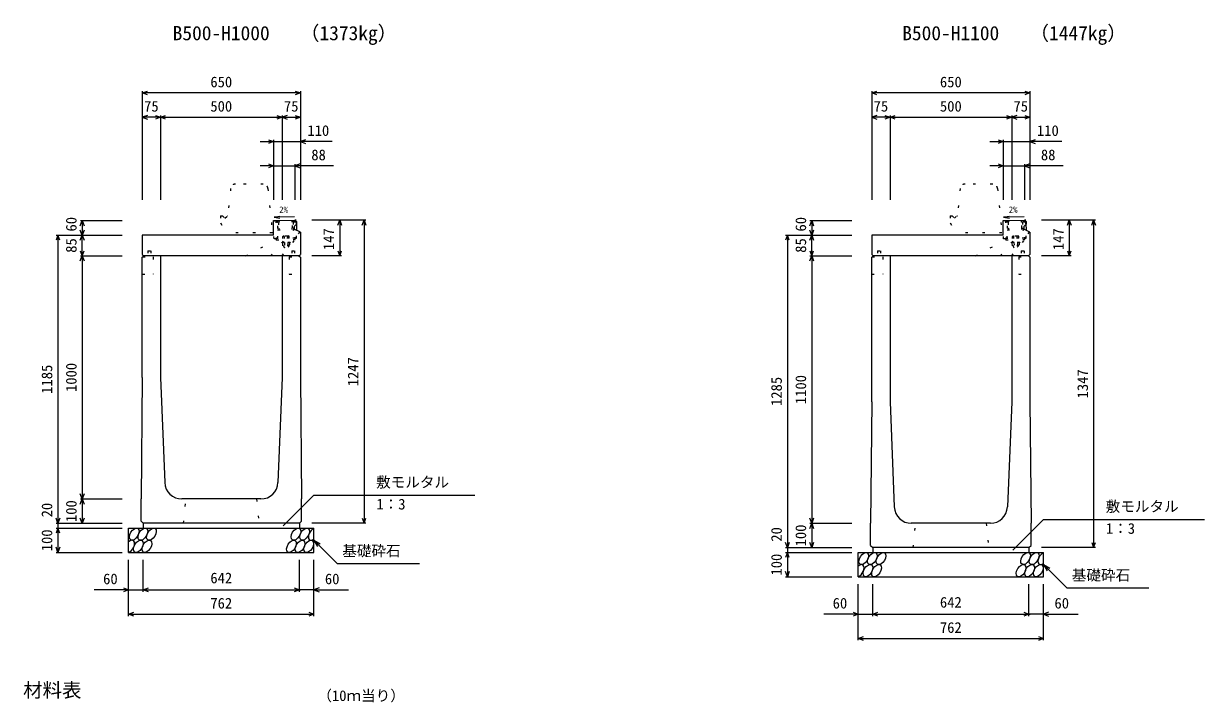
# Model space of a CAD drawing. Units: millimetres, scale not verified. Extents: x -12600 to 12600, y -5940 to 5940.
# Drawn here: x 1887 to 6742, y -2795 to -3 of the extents above; entities that cross this region are included whole.
import ezdxf
from ezdxf.enums import TextEntityAlignment as Align

# ---------------------------------------------------------------- set-up
doc = ezdxf.new("R2010")
doc.units = ezdxf.units.MM
doc.header["$LTSCALE"] = 40
doc.linetypes.add('DOTTED', pattern=[1.75, 0.25, -1.5])
for name, color, linetype, lineweight in [('0-0_DIM', 7, 'Continuous', 25), ('0-2_HATCH', 6, 'Continuous', 25), ('0-5_OUTLINE', 3, 'Continuous', 25), ('0-6_OUTLINE2', 4, 'DOTTED', 25), ('0-7_TXT', 7, 'Continuous', 25)]:
    doc.layers.add(name, color=color, linetype=linetype, lineweight=lineweight)
doc.styles.add('ＭＳ ゴシック', font='')
doc.styles.get('ＭＳ ゴシック').set_extended_font_data('MS Gothic')

msp = doc.modelspace()

# ---------------------------------------------------------------- linework, layer by layer
at = {"layer": '0-0_DIM'}
for p, q in [((2375, -281.04), (2375, -728.54)), ((3025, -288.54), (2375, -288.54)), ((3025, -281.04), (3025, -728.54)), ((5375, -281.04), (5375, -728.54)), ((6025, -288.54), (5375, -288.54)), ((6025, -281.04), (6025, -728.54)), ((2450, -381.04), (2450, -728.54)), ((2950, -381.04), (2950, -728.54)), ((5450, -381.04), (5450, -728.54)), ((5950, -381.04), (5950, -728.54)), ((2450, -388.54), (2375, -388.54)), ((2450, -388.54), (2950, -388.54)), ((2950, -388.54), (3025, -388.54)), ((5450, -388.54), (5375, -388.54)), ((5450, -388.54), (5950, -388.54)), ((5950, -388.54), (6025, -388.54)), ((2915, -481.04), (2915, -728.54)), ((5915, -481.04), (5915, -728.54)), ((2860, -488.54), (2915, -488.54)), ((2915, -488.54), (3025, -488.54)), ((3156.52, -488.54), (3025, -488.54)), ((5860, -488.54), (5915, -488.54)), ((5915, -488.54), (6025, -488.54)), ((6156.52, -488.54), (6025, -488.54)), ((3003, -581.04), (3003, -728.54)), ((6003, -581.04), (6003, -728.54)), ((2915, -588.54), (2860, -588.54)), ((2915, -588.54), (3003, -588.54)), ((3161.78, -588.54), (3003, -588.54)), ((5915, -588.54), (5860, -588.54)), ((5915, -588.54), (6003, -588.54)), ((6161.78, -588.54), (6003, -588.54)), ((2120.5, -813.54), (2293, -813.54)), ((2128, -813.54), (2128, -873.54)), ((3294.5, -811.54), (3072, -811.54)), ((3187, -811.54), (3187, -958.54)), ((3287, -811.54), (3287, -2058.54)), ((5120.5, -813.54), (5293, -813.54)), ((5128, -813.54), (5128, -873.54)), ((6294.5, -811.54), (6072, -811.54)), ((6187, -811.54), (6187, -958.54)), ((6287, -811.54), (6287, -2158.54)), ((2020.5, -873.54), (2293, -873.54)), ((2028, -873.54), (2028, -2058.54)), ((2128, -958.54), (2128, -873.54)), ((5020.5, -873.54), (5293, -873.54)), ((5028, -873.54), (5028, -2158.54)), ((5128, -958.54), (5128, -873.54)), ((2120.5, -958.54), (2293, -958.54)), ((2128, -958.54), (2128, -1958.54)), ((3194.5, -958.54), (3072, -958.54)), ((5120.5, -958.54), (5293, -958.54)), ((5128, -958.54), (5128, -2058.54)), ((6194.5, -958.54), (6072, -958.54)), ((2120.5, -1958.54), (2293, -1958.54)), ((2128, -1958.54), (2128, -2058.54)), ((2954.77, -2069.35), (3081, -1943.11)), ((3081, -1943.11), (3742.46, -1943.11)), ((2020.5, -2058.54), (2293, -2058.54)), ((2020.5, -2078.54), (2293, -2078.54)), ((2028, -2058.54), (2028, -2078.54)), ((2028, -2078.54), (2028, -2178.54)), ((3294.5, -2058.54), (3072, -2058.54)), ((5120.5, -2058.54), (5293, -2058.54)), ((5128, -2058.54), (5128, -2158.54)), ((5954.77, -2169.35), (6081, -2043.11)), ((6081, -2043.11), (6742.46, -2043.11)), ((3081, -2128.54), (3176.76, -2224.29)), ((3081, -2128.54), (3106.98, -2143.54)), ((3081, -2128.54), (3096, -2154.52)), ((2020.5, -2178.54), (2293, -2178.54)), ((5020.5, -2158.54), (5293, -2158.54)), ((5020.5, -2178.54), (5293, -2178.54)), ((5028, -2158.54), (5028, -2178.54)), ((5028, -2178.54), (5028, -2278.54)), ((6294.5, -2158.54), (6072, -2158.54)), ((2319, -2439.9), (2319, -2208.54)), ((2379, -2339.9), (2379, -2208.54)), ((3021, -2339.9), (3021, -2208.54)), ((3081, -2439.9), (3081, -2208.54)), ((3176.76, -2224.29), (3514.31, -2224.29)), ((6081, -2228.54), (6176.76, -2324.29)), ((6081, -2228.54), (6106.98, -2243.54)), ((6081, -2228.54), (6096, -2254.52)), ((5020.5, -2278.54), (5293, -2278.54)), ((5319, -2539.9), (5319, -2308.54)), ((5379, -2439.9), (5379, -2308.54)), ((6021, -2439.9), (6021, -2308.54)), ((6081, -2539.9), (6081, -2308.54)), ((6176.76, -2324.29), (6514.31, -2324.29)), ((2319, -2332.4), (2177.21, -2332.4)), ((2319, -2332.4), (2379, -2332.4)), ((2384, -2332.4), (3026, -2332.4)), ((3081, -2332.4), (3021, -2332.4)), ((3081, -2332.4), (3222.79, -2332.4)), ((2319, -2432.4), (3081, -2432.4)), ((5319, -2432.4), (5177.21, -2432.4)), ((5319, -2432.4), (5379, -2432.4)), ((5384, -2432.4), (6026, -2432.4)), ((6081, -2432.4), (6021, -2432.4)), ((6081, -2432.4), (6222.79, -2432.4)), ((5319, -2532.4), (6081, -2532.4))]:
    msp.add_line(p, q, dxfattribs=at)
for points in [[(2396.14, -296.23), (2375, -288.54), (2396.14, -280.84)], [(3003.86, -280.84), (3025, -288.54), (3003.86, -296.23)], [(5396.14, -296.23), (5375, -288.54), (5396.14, -280.84)], [(6003.86, -280.84), (6025, -288.54), (6003.86, -296.23)], [(2396.14, -380.84), (2375, -388.54), (2396.14, -396.23)], [(2428.86, -380.84), (2450, -388.54), (2428.86, -396.23)], [(2471.14, -396.23), (2450, -388.54), (2471.14, -380.84)], [(2928.86, -380.84), (2950, -388.54), (2928.86, -396.23)], [(2971.14, -380.84), (2950, -388.54), (2971.14, -396.23)], [(3003.86, -380.84), (3025, -388.54), (3003.86, -396.23)], [(5396.14, -380.84), (5375, -388.54), (5396.14, -396.23)], [(5428.86, -380.84), (5450, -388.54), (5428.86, -396.23)], [(5471.14, -396.23), (5450, -388.54), (5471.14, -380.84)], [(5928.86, -380.84), (5950, -388.54), (5928.86, -396.23)], [(5971.14, -380.84), (5950, -388.54), (5971.14, -396.23)], [(6003.86, -380.84), (6025, -388.54), (6003.86, -396.23)], [(2893.86, -480.84), (2915, -488.54), (2893.86, -496.23)], [(3046.14, -480.84), (3025, -488.54), (3046.14, -496.23)], [(5893.86, -480.84), (5915, -488.54), (5893.86, -496.23)], [(6046.14, -480.84), (6025, -488.54), (6046.14, -496.23)], [(2893.86, -580.84), (2915, -588.54), (2893.86, -596.23)], [(3024.14, -580.84), (3003, -588.54), (3024.14, -596.23)], [(5893.86, -580.84), (5915, -588.54), (5893.86, -596.23)], [(6024.14, -580.84), (6003, -588.54), (6024.14, -596.23)], [(2120.3, -834.68), (2128, -813.54), (2135.7, -834.68)], [(3179.3, -832.68), (3187, -811.54), (3194.7, -832.68)], [(3279.3, -832.68), (3287, -811.54), (3294.7, -832.68)], [(5120.3, -834.68), (5128, -813.54), (5135.7, -834.68)], [(6179.3, -832.68), (6187, -811.54), (6194.7, -832.68)], [(6279.3, -832.68), (6287, -811.54), (6294.7, -832.68)], [(2035.7, -894.68), (2028, -873.54), (2020.3, -894.68)], [(2135.7, -852.39), (2128, -873.54), (2120.3, -852.39)], [(2120.3, -894.68), (2128, -873.54), (2135.7, -894.68)], [(5035.7, -894.68), (5028, -873.54), (5020.3, -894.68)], [(5135.7, -852.39), (5128, -873.54), (5120.3, -852.39)], [(5120.3, -894.68), (5128, -873.54), (5135.7, -894.68)], [(2120.3, -937.39), (2128, -958.54), (2135.7, -937.39)], [(2120.3, -979.68), (2128, -958.54), (2135.7, -979.68)], [(3179.3, -937.39), (3187, -958.54), (3194.7, -937.39)], [(5120.3, -937.39), (5128, -958.54), (5135.7, -937.39)], [(5120.3, -979.68), (5128, -958.54), (5135.7, -979.68)], [(6179.3, -937.39), (6187, -958.54), (6194.7, -937.39)], [(2135.7, -1937.39), (2128, -1958.54), (2120.3, -1937.39)], [(2120.3, -1979.68), (2128, -1958.54), (2135.7, -1979.68)], [(2035.7, -2037.39), (2028, -2058.54), (2020.3, -2037.39)], [(2135.7, -2037.39), (2128, -2058.54), (2120.3, -2037.39)], [(3279.3, -2037.39), (3287, -2058.54), (3294.7, -2037.39)], [(5135.7, -2037.39), (5128, -2058.54), (5120.3, -2037.39)], [(2035.7, -2099.68), (2028, -2078.54), (2020.3, -2099.68)], [(5120.3, -2079.68), (5128, -2058.54), (5135.7, -2079.68)], [(2035.7, -2157.39), (2028, -2178.54), (2020.3, -2157.39)], [(5035.7, -2137.39), (5028, -2158.54), (5020.3, -2137.39)], [(5035.7, -2199.68), (5028, -2178.54), (5020.3, -2199.68)], [(5135.7, -2137.39), (5128, -2158.54), (5120.3, -2137.39)], [(6279.3, -2137.39), (6287, -2158.54), (6294.7, -2137.39)], [(5035.7, -2257.39), (5028, -2278.54), (5020.3, -2257.39)], [(2297.86, -2324.71), (2319, -2332.4), (2297.86, -2340.1)], [(2400.14, -2340.1), (2379, -2332.4), (2400.14, -2324.71)], [(2999.86, -2324.71), (3021, -2332.4), (2999.86, -2340.1)], [(3102.14, -2324.71), (3081, -2332.4), (3102.14, -2340.1)], [(2340.14, -2440.1), (2319, -2432.4), (2340.14, -2424.71)], [(3059.86, -2424.71), (3081, -2432.4), (3059.86, -2440.1)], [(5297.86, -2424.71), (5319, -2432.4), (5297.86, -2440.1)], [(5400.14, -2440.1), (5379, -2432.4), (5400.14, -2424.71)], [(5999.86, -2424.71), (6021, -2432.4), (5999.86, -2440.1)], [(6102.14, -2424.71), (6081, -2432.4), (6102.14, -2440.1)], [(5340.14, -2540.1), (5319, -2532.4), (5340.14, -2524.71)], [(6059.86, -2524.71), (6081, -2532.4), (6059.86, -2540.1)]]:
    msp.add_lwpolyline(points, dxfattribs=at)
at = {"layer": '0-2_HATCH', "linetype": 'DOTTED'}
for p, q in [((3003.93, -891.72), (3002.28, -811.73)), ((6003.93, -891.72), (6002.28, -811.73)), ((2932.32, -887.19), (2931.46, -845.2)), ((2931.6, -852.2), (2996.59, -850.86)), ((2996.44, -843.86), (2997.31, -885.85)), ((3009.82, -886.6), (3009.14, -853.35)), ((5932.32, -887.19), (5931.46, -845.2)), ((5931.6, -852.2), (5996.59, -850.86)), ((5996.44, -843.86), (5997.31, -885.85)), ((6009.82, -886.6), (6009.14, -853.35)), ((2925.84, -888.32), (2916.84, -888.51)), ((3003.8, -885.72), (2925.82, -887.32)), ((2949.94, -902.83), (2982.93, -902.15)), ((2952.87, -916.77), (2952.61, -904.27)), ((2980.58, -916.2), (2952.87, -916.77)), ((2955.5, -877.34), (2953.04, -879.26)), ((2953.19, -886.76), (2953.04, -879.26)), ((2979.43, -886.22), (2953.19, -886.76)), ((2953.43, -878.91), (2955.5, -877.34)), ((2976.74, -876.9), (2955.5, -877.34)), ((2959.44, -886.63), (2959.28, -879.13)), ((2959.54, -904.13), (2959.8, -916.63)), ((2973.19, -886.35), (2973.03, -878.85)), ((2973.39, -903.85), (2973.65, -916.34)), ((2978.87, -878.39), (2976.74, -876.9)), ((2979.43, -886.22), (2979.28, -878.72)), ((2980.32, -903.7), (2980.58, -916.2)), ((2982.93, -902.15), (2982.96, -903.65)), ((3003.82, -886.72), (3009.82, -886.6)), ((5925.84, -888.32), (5916.84, -888.51)), ((6003.8, -885.72), (5925.82, -887.32)), ((5949.94, -902.83), (5982.93, -902.15)), ((5952.87, -916.77), (5952.61, -904.27)), ((5980.58, -916.2), (5952.87, -916.77)), ((5955.5, -877.34), (5953.04, -879.26)), ((5953.19, -886.76), (5953.04, -879.26)), ((5979.43, -886.22), (5953.19, -886.76)), ((5953.43, -878.91), (5955.5, -877.34)), ((5976.74, -876.9), (5955.5, -877.34)), ((5959.44, -886.63), (5959.28, -879.13)), ((5959.54, -904.13), (5959.8, -916.63)), ((5973.19, -886.35), (5973.03, -878.85)), ((5973.39, -903.85), (5973.65, -916.34)), ((5978.87, -878.39), (5976.74, -876.9)), ((5979.43, -886.22), (5979.28, -878.72)), ((5980.32, -903.7), (5980.58, -916.2)), ((5982.93, -902.15), (5982.96, -903.65)), ((6003.82, -886.72), (6009.82, -886.6))]:
    msp.add_line(p, q, dxfattribs=at)
at = {"layer": '0-2_HATCH'}
for p, q in [((3008.6, -826.98), (3009.14, -853.35)), ((6008.6, -826.98), (6009.14, -853.35))]:
    msp.add_line(p, q, dxfattribs=at)
at = {"layer": '0-2_HATCH', "linetype": 'DOTTED'}
for points in [[(2916.84, -888.51), (2915.3, -813.52), (2924.3, -813.34)], [(2924.3, -813.34), (2925.94, -893.32), (3003.93, -891.72)], [(2931.46, -845.2), (2932.46, -845.18), (2931.96, -821.18), (2930.96, -821.2), (2930.82, -814.21), (2995.8, -812.87)], [(2935.82, -814.1), (2935.96, -821.1), (2934.96, -821.12), (2935.45, -845.12), (2936.45, -845.1), (2936.6, -852.09)], [(2991.59, -850.96), (2991.44, -843.96), (2992.44, -843.94), (2991.95, -819.95), (2990.95, -819.97), (2990.81, -812.97)], [(2995.8, -812.87), (2995.95, -819.87), (2994.95, -819.89), (2995.44, -843.88), (2996.44, -843.86)], [(3008.6, -826.98), (3008.28, -811.61), (3002.28, -811.73)], [(5916.84, -888.51), (5915.3, -813.52), (5924.3, -813.34)], [(5924.3, -813.34), (5925.94, -893.32), (6003.93, -891.72)], [(5931.46, -845.2), (5932.46, -845.18), (5931.96, -821.18), (5930.96, -821.2), (5930.82, -814.21), (5995.8, -812.87)], [(5935.82, -814.1), (5935.96, -821.1), (5934.96, -821.12), (5935.45, -845.12), (5936.45, -845.1), (5936.6, -852.09)], [(5991.59, -850.96), (5991.44, -843.96), (5992.44, -843.94), (5991.95, -819.95), (5990.95, -819.97), (5990.81, -812.97)], [(5995.8, -812.87), (5995.95, -819.87), (5994.95, -819.89), (5995.44, -843.88), (5996.44, -843.86)], [(6008.6, -826.98), (6008.28, -811.61), (6002.28, -811.73)], [(2982.96, -903.65), (2949.97, -904.33), (2949.94, -902.83)], [(5982.96, -903.65), (5949.97, -904.33), (5949.94, -902.83)]]:
    msp.add_lwpolyline(points, dxfattribs=at)
for centre, radius, start, end in [((2956.23, -882.48), 4.53, 47.57461, 134.78335), ((2966.72, -916.49), 11, 181.1783, 1.1783), ((2966.53, -897.27), 19.53, 70.56972, 111.78823), ((2976.22, -882.07), 4.53, 47.57461, 134.78335), ((5956.23, -882.48), 4.53, 47.57461, 134.78335), ((5966.72, -916.49), 11, 181.1783, 1.1783), ((5966.53, -897.27), 19.53, 70.56972, 111.78823), ((5976.22, -882.07), 4.53, 47.57461, 134.78335)]:
    msp.add_arc(centre, radius, start, end, dxfattribs=at)
at = {"layer": '0-2_HATCH'}
for centre in [(2341.89, -2103.54), (2377.37, -2103.54), (2412.84, -2103.54), (3007.05, -2103.54), (3042.52, -2103.54), (2358.77, -2153.54), (2394.25, -2153.54), (2988.45, -2153.54), (3023.93, -2153.54), (3059.41, -2153.54), (5341.89, -2203.54), (5377.37, -2203.54), (5412.84, -2203.54), (6007.05, -2203.54), (6042.52, -2203.54), (5358.77, -2253.54), (5394.25, -2253.54), (5988.45, -2253.54), (6023.93, -2253.54), (6059.41, -2253.54)]:
    msp.add_ellipse(centre, major_axis=(14.54, 23.54), ratio=0.5792, dxfattribs=at)
for centre, start_param, end_param in [((3078, -2103.54), 0.6666252, 4.1103269), ((2323.3, -2153.54), 3.7419964, 7.318141), ((6078, -2203.54), 0.6666252, 4.1103269), ((5323.3, -2253.54), 3.7419964, 7.318141)]:
    msp.add_ellipse(centre, major_axis=(14.54, 23.54), ratio=0.5792, start_param=start_param, end_param=end_param, dxfattribs=at)
at = {"layer": '0-5_OUTLINE', "linetype": 'DOTTED'}
for p, q in [((2871.9, -663.54), (2758.1, -663.54)), ((5871.9, -663.54), (5758.1, -663.54)), ((2738.2, -681.59), (2727, -793.54)), ((2891.8, -681.55), (2910, -863.54)), ((5738.2, -681.59), (5727, -793.54)), ((5891.8, -681.55), (5910, -863.54)), ((2697, -793.54), (2697, -823.54)), ((2697, -793.54), (2705, -793.54)), ((2697, -823.54), (2720, -863.54)), ((5697, -793.54), (5697, -823.54)), ((5697, -793.54), (5705, -793.54)), ((5697, -823.54), (5720, -863.54)), ((2910, -863.54), (2720, -863.54)), ((5910, -863.54), (5720, -863.54))]:
    msp.add_line(p, q, dxfattribs=at)
at = {"layer": '0-5_OUTLINE'}
for p, q in [((2915, -813.54), (3003, -811.72)), ((2915, -873.54), (2915, -813.54)), ((3003, -811.72), (3009, -817.6)), ((3009, -817.6), (3009, -828.6)), ((5915, -813.54), (6003, -811.72)), ((5915, -873.54), (5915, -813.54)), ((6003, -811.72), (6009, -817.6)), ((6009, -817.6), (6009, -828.6)), ((2915, -873.54), (2375, -873.54)), ((2375, -873.54), (2375, -952.54)), ((3000, -838.6), (3009, -828.6)), ((3000, -838.6), (3000, -848.6)), ((3025, -861.6), (3000, -848.6)), ((3025, -861.6), (3025, -952.54)), ((5915, -873.54), (5375, -873.54)), ((5375, -873.54), (5375, -952.54)), ((6000, -838.6), (6009, -828.6)), ((6000, -838.6), (6000, -848.6)), ((6025, -861.6), (6000, -848.6)), ((6025, -861.6), (6025, -952.54)), ((2375, -952.54), (2381, -958.54)), ((2375, -964.54), (2381, -958.54)), ((2375, -1458.54), (2375, -964.54)), ((3019, -958.54), (2381, -958.54)), ((2450, -958.54), (2450, -1458.54)), ((2950, -958.54), (2950, -1458.54)), ((3019, -958.54), (3025, -952.54)), ((3019, -958.54), (3025, -964.54)), ((3025, -964.54), (3025, -1458.54)), ((5375, -952.54), (5381, -958.54)), ((5375, -964.54), (5381, -958.54)), ((5375, -1558.54), (5375, -964.54)), ((6019, -958.54), (5381, -958.54)), ((5450, -958.54), (5450, -1558.54)), ((5950, -958.54), (5950, -1558.54)), ((6019, -958.54), (6025, -952.54)), ((6019, -958.54), (6025, -964.54)), ((6025, -964.54), (6025, -1558.54)), ((2375, -1458.54), (2370, -1958.54)), ((2450, -1458.54), (2467.31, -1891.33)), ((2950, -1458.54), (2932.69, -1891.33)), ((3025, -1458.54), (3030, -1958.54)), ((5375, -1558.54), (5370, -2058.54)), ((5450, -1558.54), (5467.31, -1991.33)), ((5950, -1558.54), (5932.69, -1991.33)), ((6025, -1558.54), (6030, -2058.54)), ((2370, -2049.54), (2370, -1958.54)), ((2862.74, -1958.54), (2537.26, -1958.54)), ((3030, -2049.54), (3030, -1958.54)), ((2319, -2078.54), (3081, -2078.54)), ((2319, -2178.54), (2319, -2078.54)), ((2370, -2049.54), (2379, -2058.54)), ((3021, -2058.54), (2379, -2058.54)), ((2379, -2058.54), (2379, -2078.54)), ((3021, -2058.54), (3030, -2049.54)), ((3021, -2058.54), (3021, -2078.54)), ((3081, -2178.54), (3081, -2078.54)), ((5370, -2149.54), (5370, -2058.54)), ((5862.74, -2058.54), (5537.26, -2058.54)), ((6030, -2149.54), (6030, -2058.54)), ((2319, -2178.54), (3081, -2178.54)), ((5319, -2178.54), (6081, -2178.54)), ((5319, -2278.54), (5319, -2178.54)), ((5370, -2149.54), (5379, -2158.54)), ((6021, -2158.54), (5379, -2158.54)), ((5379, -2158.54), (5379, -2178.54)), ((6021, -2158.54), (6030, -2149.54)), ((6021, -2158.54), (6021, -2178.54)), ((6081, -2278.54), (6081, -2178.54)), ((5319, -2278.54), (6081, -2278.54))]:
    msp.add_line(p, q, dxfattribs=at)
at = {"layer": '0-5_OUTLINE', "linetype": 'DOTTED'}
for points in [[(2705, -793.54), (2715, -803.54), (2725, -793.54), (2727, -793.54)], [(5705, -793.54), (5715, -803.54), (5725, -793.54), (5727, -793.54)]]:
    msp.add_lwpolyline(points, dxfattribs=at)
for centre, start, end in [((2758.1, -683.54), 90, 174.40835), ((2871.9, -683.54), 4.08463, 90), ((5758.1, -683.54), 90, 174.40835), ((5871.9, -683.54), 4.08463, 90)]:
    msp.add_arc(centre, 20, start, end, dxfattribs=at)
at = {"layer": '0-5_OUTLINE'}
for centre, start, end in [((2537.26, -1888.54), 182.29061, 270.36797), ((2862.74, -1888.54), 270, 357.70939), ((5537.26, -1988.54), 182.29061, 270.36797), ((5862.74, -1988.54), 270, 357.70939)]:
    msp.add_arc(centre, 70, start, end, dxfattribs=at)
at = {"layer": '0-6_OUTLINE2'}
for p, q in [((2902.91, -958.54), (3000.25, -848.67)), ((3022.29, -860.13), (2945.93, -958.54)), ((5902.91, -958.54), (6000.25, -848.67)), ((6022.29, -860.13), (5945.93, -958.54)), ((2800, -958.54), (2925.94, -893.32)), ((2950, -958.54), (3003.93, -891.72)), ((5800, -958.54), (5925.94, -893.32)), ((5950, -958.54), (6003.93, -891.72)), ((2376.5, -963.04), (2420, -963.04)), ((2398.5, -938.04), (2410.5, -938.04)), ((2398.5, -938.04), (2398.5, -963.04)), ((2410.5, -938.04), (2410.5, -963.04)), ((2420, -963.04), (2420, -1033.54)), ((2979.45, -963.04), (3023.5, -963.04)), ((2979.45, -963.04), (2979.45, -1033.54)), ((2989.5, -938.04), (3001.5, -938.04)), ((2989.5, -938.04), (2989.5, -963.04)), ((3001.5, -938.04), (3001.5, -963.04)), ((5376.5, -963.04), (5420, -963.04)), ((5398.5, -938.04), (5410.5, -938.04)), ((5398.5, -938.04), (5398.5, -963.04)), ((5410.5, -938.04), (5410.5, -963.04)), ((5420, -963.04), (5420, -1033.54)), ((5979.45, -963.04), (6023.5, -963.04)), ((5979.45, -963.04), (5979.45, -1033.54)), ((5989.5, -938.04), (6001.5, -938.04)), ((5989.5, -938.04), (5989.5, -963.04)), ((6001.5, -938.04), (6001.5, -963.04)), ((2375, -1033.54), (2420, -1033.54)), ((2979.45, -1033.54), (3024.45, -1033.54)), ((5375, -1033.54), (5420, -1033.54)), ((5979.45, -1033.54), (6024.45, -1033.54)), ((2545, -2058.54), (2555, -1958.54)), ((2845, -1958.54), (2855, -2058.54)), ((5545, -2158.54), (5555, -2058.54)), ((5845, -2058.54), (5855, -2158.54))]:
    msp.add_line(p, q, dxfattribs=at)
at = {"layer": '0-7_TXT'}
for p, q in [((2916.72, -799.6), (2940.44, -803.28)), ((5916.72, -799.6), (5940.44, -803.28))]:
    msp.add_line(p, q, dxfattribs=at)
for points in [[(3001.28, -797.86), (2916.72, -799.6), (2940.26, -794.95)], [(6001.28, -797.86), (5916.72, -799.6), (5940.26, -794.95)]]:
    msp.add_lwpolyline(points, dxfattribs=at)

# ---------------------------------------------------------------- texts
at = {"layer": '0-0_DIM', "style": 'ＭＳ ゴシック'}
for s, p in [('650', (2655, -278.54)), ('650', (5655, -278.54)), ('75', (2382.5, -378.54)), ('500', (2655, -378.54)), ('75', (2957.5, -378.54)), ('75', (5382.5, -378.54)), ('500', (5655, -378.54)), ('75', (5957.5, -378.54)), ('110', (3054.02, -478.54)), ('110', (6054.02, -478.54)), ('88', (3070.19, -578.54)), ('88', (6070.19, -578.54)), ('敷モルタル', (3336.6, -1924.38)), ('1：3', (3337.6, -2015.07)), ('敷モルタル', (6336.6, -2024.38)), ('1：3', (6337.6, -2115.07)), ('基礎砕石', (3197.32, -2207.12)), ('60', (2214, -2322.4)), ('642', (2655, -2318.54)), ('60', (3126, -2322.4)), ('基礎砕石', (6197.32, -2307.12)), ('762', (2655, -2422.4)), ('60', (5214, -2422.4)), ('642', (5655, -2418.54)), ('60', (6126, -2422.4)), ('762', (5655, -2522.4))]:
    msp.add_text(s, height=43.99, dxfattribs=at).set_placement(p, align=Align.BOTTOM_LEFT)
for s, p in [('60', (2118, -858.54)), ('60', (5118, -858.54)), ('147', (3177, -935.04)), ('147', (6177, -935.04)), ('85', (2118, -946.04)), ('85', (5118, -946.04)), ('1000', (2118, -1518.54)), ('1247', (3277, -1495.04)), ('1185', (2018, -1526.04)), ('1100', (5118, -1568.54)), ('1347', (6277, -1545.04)), ('1285', (5018, -1576.04)), ('20', (2018, -2034.22)), ('100', (2118, -2053.54)), ('100', (2018, -2173.54)), ('20', (5018, -2134.22)), ('100', (5118, -2153.54)), ('100', (5018, -2273.54))]:
    msp.add_text(s, height=43.99, rotation=90, dxfattribs=at).set_placement(p, align=Align.BOTTOM_LEFT)
at = {"layer": '0-7_TXT', "style": 'ＭＳ ゴシック'}
for s, height, p in [('B500-H1000', 58.65, (2500, -89.56)), ('（1373kg）', 58.65, (3023.7, -89.56)), ('B500-H1100', 58.65, (5500, -89.56)), ('（1447kg）', 58.65, (6023.7, -89.56)), ('2%', 26.39, (2938.18, -789.79)), ('2%', 26.39, (5938.18, -789.79)), ('材料表', 58.65, (1885, -2791.64)), ('（10ｍ当り）', 43.99, (3095, -2802.64))]:
    msp.add_text(s, height=height, dxfattribs=at).set_placement(p, align=Align.BOTTOM_LEFT)

doc.saveas('drawing.dxf')
